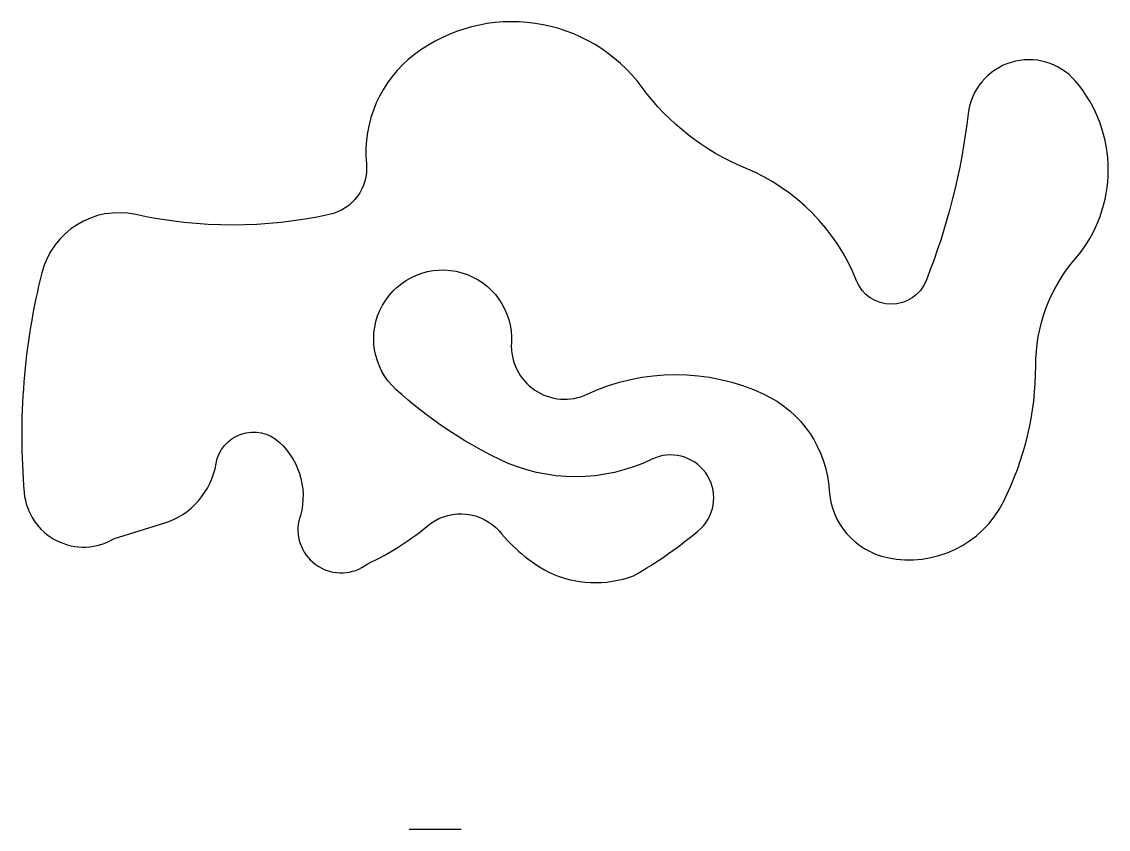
# Model space of a CAD drawing. Header units: metres. Extents: x -3.6 to 38.2, y -11.2 to 19.9.
import ezdxf

# ---------------------------------------------------------------- set-up
doc = ezdxf.new("R2010")
doc.units = ezdxf.units.M
doc.header["$MEASUREMENT"] = 0

msp = doc.modelspace()

# ---------------------------------------------------------------- linework, layer by layer
msp.add_line((11.317, -11.183), (13.317, -11.183))
msp.add_lwpolyline([(0, 0), (1.887, 0.581, 0.283056), (3.9, 2.877, -0.595157), (6.328, 3.704, -0.299544), (7.081, 0.675, 0.695011), (9.713, -0.984, 0.065853), (12.144, 0.573, -0.383135), (14.784, 0.286, 0.09628), (16.661, -1.289, 0.203202), (19.949, -1.433, 0.048056), (22.552, 0.392, 0.842613), (20.651, 3.045, -0.229591), (14.779, 3.045, -0.071634), (10.827, 5.716, -1.586037), (15.25, 7.522, 0.568314), (18.167, 5.547, -0.22276), (24.961, 5.547, -0.274634), (27.464, 1.859, 0.337764), (29.704, -0.737, 0.340136), (34.164, 1.408, 0.117386), (35.407, 6.638, -0.17934), (36.931, 10.758, 0.370304), (36.931, 17.587, 0.653944), (32.809, 16.327, -0.065801), (31.191, 9.911, -0.678457), (28.518, 9.911, 0.202958), (24.246, 14.239, -0.136938), (20.275, 17.343, 0.418443), (11.523, 18.603, 0.259091), (9.679, 14.408, -0.378744), (8.248, 12.451, -0.108134), (0.814, 12.451, 0.40528), (-2.8, 10.212, 0.083186), (-3.477, 1.765, 0.556127), (0, 0, -6.114445)], format="xyb")

doc.saveas('drawing.dxf')
